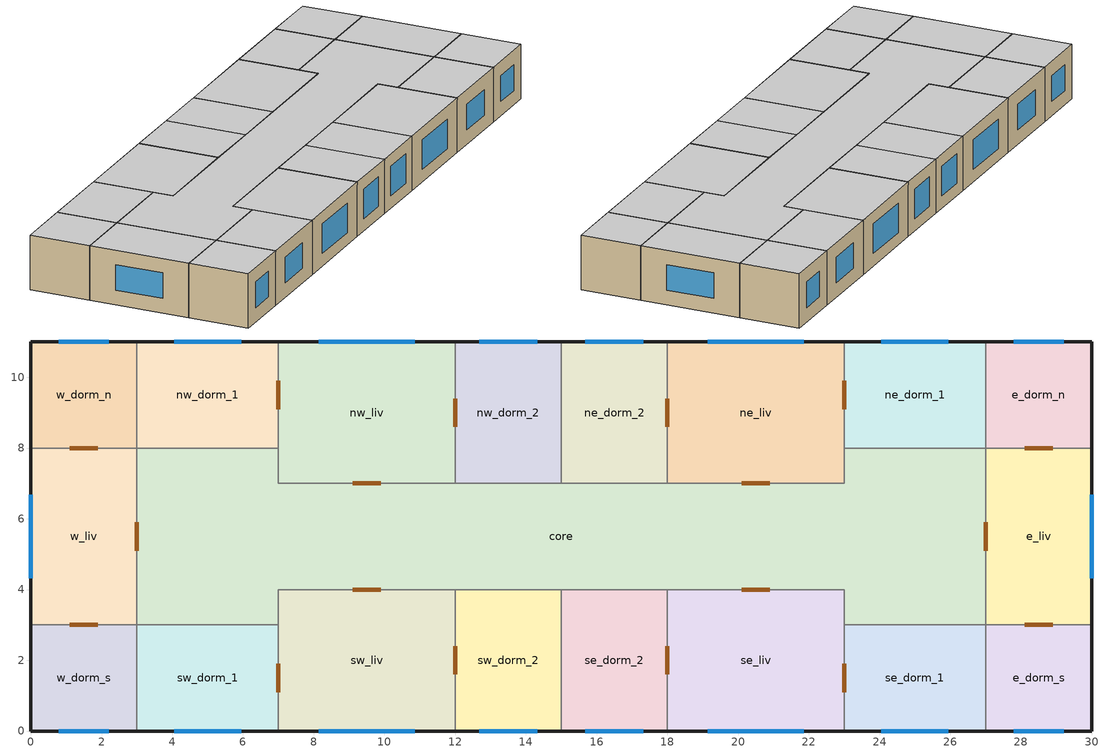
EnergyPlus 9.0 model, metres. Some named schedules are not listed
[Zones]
e_dorm_n
 floor adiabatic (floor): 30,11 30,8 27,8 27,11 z5.4
 wall outside (ext_wall): 30,8 30,11 27,11 z5.4:8.1
 wall to e_liv (int_wall): 27,8 30,8 z5.4:8.1
 wall to ne_dorm_1 (int_wall): 27,11 27,8 z5.4:8.1
 window (simple_window): 29.2,11 27.8,11 z6.12:7.39
 door inside (door_3cm): 28.1,8 28.9,8 z5.4:7.5
 ceiling adiabatic (ceiling): 27,11 27,8 30,8 30,11 z8.1
e_dorm_s
 floor adiabatic (floor): 30,3 30,0 27,0 27,3 z5.4
 wall outside (ext_wall): 27,0 30,0 30,3 z5.4:8.1
 wall to e_liv (int_wall): 30,3 27,3 z5.4:8.1
 wall to se_dorm_1 (int_wall): 27,3 27,0 z5.4:8.1
 window (simple_window): 27.8,0 29.2,0 z6.12:7.39
 door inside (door_3cm): 28.9,3 28.1,3 z5.4:7.5
 ceiling adiabatic (ceiling): 27,3 27,0 30,0 30,3 z8.1
e_liv
 floor adiabatic (floor): 30,8 30,3 27,3 27,8 z5.4
 wall outside (ext_wall): 30,3 30,8 z5.4:8.1
 wall to core (int_wall): 27,8 27,3 z5.4:8.1
 window (simple_window): 30,4.32 30,6.68 z6.12:7.39
 door inside (door_3cm): 27,5.9 27,5.1 z5.4:7.5
 ceiling adiabatic (ceiling): 27,8 27,3 30,3 30,8 z8.1
ne_dorm_1
 floor adiabatic (floor): 27,11 27,8 23,8 23,11 z5.4
 wall outside (ext_wall): 27,11 23,11 z5.4:8.1
 wall to core (int_wall): 23,8 27,8 z5.4:8.1
 wall to ne_liv (int_wall): 23,11 23,8 z5.4:8.1
 window (simple_window): 25.95,11 24.05,11 z6.12:7.39
 door inside (door_3cm): 23,9.9 23,9.1 z5.4:7.5
 ceiling adiabatic (ceiling): 23,11 23,8 27,8 27,11 z8.1
ne_dorm_2
 floor adiabatic (floor): 18,11 18,7 15,7 15,11 z5.4
 wall outside (ext_wall): 18,11 15,11 z5.4:8.1
 wall to ne_liv (int_wall): 18,7 18,11 z5.4:8.1
 wall to core (int_wall): 15,7 18,7 z5.4:8.1
 wall to nw_dorm_2 (int_wall): 15,11 15,7 z5.4:8.1
 window (simple_window): 17.32,11 15.69,11 z6.02:7.49
 door inside (door_3cm): 18,8.6 18,9.4 z5.4:7.5
 ceiling adiabatic (ceiling): 15,11 15,7 18,7 18,11 z8.1
ne_liv
 floor adiabatic (floor): 23,11 23,7 18,7 18,11 z5.4
 wall outside (ext_wall): 23,11 18,11 z5.4:8.1
 wall to core (int_wall): 18,7 23,7 23,8 z5.4:8.1
 window (simple_window): 21.86,11 19.14,11 z6.02:7.49
 door inside (door_3cm): 20.1,7 20.9,7 z5.4:7.5
 ceiling adiabatic (ceiling): 18,11 18,7 23,7 23,11 z8.1
nw_dorm_2
 floor adiabatic (floor): 15,11 15,7 12,7 12,11 z5.4
 wall outside (ext_wall): 15,11 12,11 z5.4:8.1
 wall to core (int_wall): 12,7 15,7 z5.4:8.1
 wall to nw_liv (int_wall): 12,11 12,7 z5.4:8.1
 window (simple_window): 14.31,11 12.69,11 z6.02:7.49
 door inside (door_3cm): 12,9.4 12,8.6 z5.4:7.5
 ceiling adiabatic (ceiling): 12,11 12,7 15,7 15,11 z8.1
nw_dorm_1
 floor adiabatic (floor): 7,11 7,8 3,8 3,11 z5.4
 wall outside (ext_wall): 7,11 3,11 z5.4:8.1
 wall to nw_liv (int_wall): 7,8 7,11 z5.4:8.1
 wall to core (int_wall): 3,8 7,8 z5.4:8.1
 wall to w_dorm_n (int_wall): 3,11 3,8 z5.4:8.1
 window (simple_window): 5.95,11 4.05,11 z6.12:7.39
 door inside (door_3cm): 7,9.1 7,9.9 z5.4:7.5
 ceiling adiabatic (ceiling): 3,11 3,8 7,8 7,11 z8.1
nw_liv
 floor adiabatic (floor): 12,11 12,7 7,7 7,11 z5.4
 wall outside (ext_wall): 12,11 7,11 z5.4:8.1
 wall to core (int_wall): 7,8 7,7 12,7 z5.4:8.1
 window (simple_window): 10.86,11 8.14,11 z6.02:7.49
 door inside (door_3cm): 9.1,7 9.9,7 z5.4:7.5
 ceiling adiabatic (ceiling): 7,11 7,7 12,7 12,11 z8.1
se_dorm_1
 floor adiabatic (floor): 27,3 27,0 23,0 23,3 z5.4
 wall outside (ext_wall): 23,0 27,0 z5.4:8.1
 wall to core (int_wall): 27,3 23,3 z5.4:8.1
 wall to se_liv (int_wall): 23,3 23,0 z5.4:8.1
 window (simple_window): 24.05,0 25.95,0 z6.12:7.39
 door inside (door_3cm): 23,1.9 23,1.1 z5.4:7.5
 ceiling adiabatic (ceiling): 23,3 23,0 27,0 27,3 z8.1
se_dorm_2
 floor adiabatic (floor): 18,4 18,0 15,0 15,4 z5.4
 wall outside (ext_wall): 15,0 18,0 z5.4:8.1
 wall to se_liv (int_wall): 18,0 18,4 z5.4:8.1
 wall to core (int_wall): 18,4 15,4 z5.4:8.1
 wall to sw_dorm_2 (int_wall): 15,4 15,0 z5.4:8.1
 window (simple_window): 15.69,0 17.32,0 z6.02:7.49
 door inside (door_3cm): 18,1.6 18,2.4 z5.4:7.5
 ceiling adiabatic (ceiling): 15,4 15,0 18,0 18,4 z8.1
se_liv
 floor adiabatic (floor): 23,4 23,0 18,0 18,4 z5.4
 wall outside (ext_wall): 18,0 23,0 z5.4:8.1
 wall to core (int_wall): 23,3 23,4 18,4 z5.4:8.1
 window (simple_window): 19.14,0 21.86,0 z6.02:7.49
 door inside (door_3cm): 20.9,4 20.1,4 z5.4:7.5
 ceiling adiabatic (ceiling): 18,4 18,0 23,0 23,4 z8.1
sw_dorm_2
 floor adiabatic (floor): 15,4 15,0 12,0 12,4 z5.4
 wall outside (ext_wall): 12,0 15,0 z5.4:8.1
 wall to core (int_wall): 15,4 12,4 z5.4:8.1
 wall to sw_liv (int_wall): 12,4 12,0 z5.4:8.1
 window (simple_window): 12.69,0 14.31,0 z6.02:7.49
 door inside (door_3cm): 12,2.4 12,1.6 z5.4:7.5
 ceiling adiabatic (ceiling): 12,4 12,0 15,0 15,4 z8.1
sw_dorm_1
 floor adiabatic (floor): 7,3 7,0 3,0 3,3 z5.4
 wall outside (ext_wall): 3,0 7,0 z5.4:8.1
 wall to sw_liv (int_wall): 7,0 7,3 z5.4:8.1
 wall to core (int_wall): 7,3 3,3 z5.4:8.1
 wall to w_dorm_s (int_wall): 3,3 3,0 z5.4:8.1
 window (simple_window): 4.05,0 5.95,0 z6.12:7.39
 door inside (door_3cm): 7,1.1 7,1.9 z5.4:7.5
 ceiling adiabatic (ceiling): 3,3 3,0 7,0 7,3 z8.1
sw_liv
 floor adiabatic (floor): 12,4 12,0 7,0 7,4 z5.4
 wall outside (ext_wall): 7,0 12,0 z5.4:8.1
 wall to core (int_wall): 12,4 7,4 7,3 z5.4:8.1
 window (simple_window): 8.14,0 10.86,0 z6.02:7.49
 door inside (door_3cm): 9.9,4 9.1,4 z5.4:7.5
 ceiling adiabatic (ceiling): 7,4 7,0 12,0 12,4 z8.1
w_dorm_n
 floor adiabatic (floor): 3,11 3,8 0,8 0,11 z5.4
 wall outside (ext_wall): 3,11 0,11 0,8 z5.4:8.1
 wall to w_liv (int_wall): 0,8 3,8 z5.4:8.1
 window (simple_window): 2.21,11 0.8,11 z6.12:7.39
 door inside (door_3cm): 1.1,8 1.9,8 z5.4:7.5
 ceiling adiabatic (ceiling): 0,11 0,8 3,8 3,11 z8.1
w_dorm_s
 floor adiabatic (floor): 3,3 3,0 0,0 0,3 z5.4
 wall outside (ext_wall): 0,3 0,0 3,0 z5.4:8.1
 wall to w_liv (int_wall): 3,3 0,3 z5.4:8.1
 window (simple_window): 0.8,0 2.21,0 z6.12:7.39
 door inside (door_3cm): 1.9,3 1.1,3 z5.4:7.5
 ceiling adiabatic (ceiling): 0,3 0,0 3,0 3,3 z8.1
w_liv
 floor adiabatic (floor): 3,8 3,3 0,3 0,8 z5.4
 wall outside (ext_wall): 0,8 0,3 z5.4:8.1
 wall to core (int_wall): 3,3 3,8 z5.4:8.1
 window (simple_window): 0,6.68 0,4.32 z6.12:7.39
 door inside (door_3cm): 3,5.1 3,5.9 z5.4:7.5
 ceiling adiabatic (ceiling): 0,8 0,3 3,3 3,8 z8.1
core
 floor adiabatic (floor): 27,8 27,3 23,3 23,4 7,4 7,3 3,3 3,8 7,8 7,7 23,7 23,8 z5.4
 ceiling adiabatic (ceiling): 3,8 3,3 7,3 7,4 23,4 23,3 27,3 27,8 23,8 23,7 7,7 7,8 z8.1
[Building]
1_storey: Loads convergence tolerance value=0.04; Maximum number of warmup days=25; Minimum number of warmup days=6; North axis=0; Solar distribution=FullInteriorAndExteriorWithReflections; Temperature convergence tolerance value=0.4; Terrain=City
[Construction]
ceiling: piso_ceramico, contrapiso, concreto_5cm, impermeabilizacao
ext_wall: placa_cimenticia, la_vidro_5cm, gesso
floor: impermeabilizacao, concreto_5cm, contrapiso, piso_ceramico
int_wall: gesso, la_vidro_5cm, gesso
door_3cm: porta_mad_int_3cm
simple_window: vid_0.87
[Material] Thermal absorptance=0.9
Name | Conductivity | Density | Roughness | Solar absorptance | Specific heat | Thickness | Visible absorptance
concreto_5cm | 1.75 | 2200 | MediumRough | 0.7 | 1000 | 0.05 | 0.7
contrapiso | 1.15 | 2000 | MediumRough | 0.7 | 1000 | 0.02 | 0.7
impermeabilizacao | 0.23 | 1000 | Smooth | 0.7 | 920 | 0.0001 | 0.7
piso_ceramico | 1.05 | 2000 | Smooth | 0.7 | 920 | 0.0075 | 0.7
porta_mad_int_3cm | 0.15 | 650 | MediumSmooth | 0.5 | 2300 | 0.03 | 0.5
placa_cimenticia | 1.15 | 2000 | MediumSmooth | 0.5 | 1000 | 0.01 | 0.5
gesso | 0.35 | 900 | Smooth | 0.5 | 870 | 0.0125 | 0.5
[Material:NoMass]
la_vidro_5cm: Roughness=Smooth; Thermal resistance=1.25; Thermal absorptance=0.9; Solar absorptance=0.7; Visible absorptance=0.7
[WindowMaterial:SimpleGlazingSystem]
vid_0.87: Solar heat gain coefficient=0.87; U factor=5.7
[Zone] Multiplier=1
e_dorm_n; e_dorm_s; e_liv; ne_dorm_1; ne_dorm_2; ne_liv; nw_dorm_2; nw_dorm_1; nw_liv; se_dorm_1; se_dorm_2; se_liv; sw_dorm_2; sw_dorm_1; sw_liv; w_dorm_n; w_dorm_s; w_liv; core; core.1
[AirflowNetwork:MultiZone:Component:DetailedOpening] Discharge coefficient for opening factor 1=0.001; Discharge coefficient for opening factor 2=0.65; Extra crack length or height of pivoting axis=0; Height factor for opening factor 1=1; Height factor for opening factor 2=1; Number of sets of opening factor data=2; Opening factor 1=0; Opening factor 2=1; Start height factor for opening factor 1=0; Start height factor for opening factor 2=0; Type of rectangular large vertical opening lvo=NonPivoted; Width factor for opening factor 1=0
Name | Air mass flow coefficient when opening is closed | Air mass flow exponent when opening is closed | Width factor for opening factor 2
window_opening | 0.0003 | 0.63 | 0.45
door_opening | 0.0024 | 0.59 | 1
[AirflowNetwork:MultiZone:Surface] Window door opening factor or crack factor=1
Name | Leakage component | Surface | Ventilation control mode | Ventilation control zone temperature setpoint schedule | Venting availability schedule
afn_w_liv_window_w | window_opening | w_liv_window_w | Temperature | sch_window_behav | sch_afn_liv
afn_w_dorm_s_window_s | window_opening | w_dorm_s_window_s | Temperature | sch_window_behav | sch_afn_dorm
afn_w_dorm_n_window_n | window_opening | w_dorm_n_window_n | Temperature | sch_window_behav | sch_afn_dorm
afn_sw_liv_window_s | window_opening | sw_liv_window_s | Temperature | sch_window_behav | sch_afn_liv
afn_sw_dorm_1_window_s | window_opening | sw_dorm_1_window_s | Temperature | sch_window_behav | sch_afn_dorm
afn_sw_dorm_2_window_s | window_opening | sw_dorm_2_window_s | Temperature | sch_window_behav | sch_afn_dorm
afn_e_liv_window_e | window_opening | e_liv_window_e | Temperature | sch_window_behav | sch_afn_liv
afn_e_dorm_n_window_n | window_opening | e_dorm_n_window_n | Temperature | sch_window_behav | sch_afn_dorm
afn_e_dorm_s_window_s | window_opening | e_dorm_s_window_s | Temperature | sch_window_behav | sch_afn_dorm
afn_se_liv_window_s | window_opening | se_liv_window_s | Temperature | sch_window_behav | sch_afn_liv
afn_se_dorm_2_window_s | window_opening | se_dorm_2_window_s | Temperature | sch_window_behav | sch_afn_dorm
afn_se_dorm_1_window_s | window_opening | se_dorm_1_window_s | Temperature | sch_window_behav | sch_afn_dorm
afn_ne_liv_window_n | window_opening | ne_liv_window_n | Temperature | sch_window_behav | sch_afn_liv
afn_ne_dorm_1_window_n | window_opening | ne_dorm_1_window_n | Temperature | sch_window_behav | sch_afn_dorm
afn_ne_dorm_2_window_n | window_opening | ne_dorm_2_window_n | Temperature | sch_window_behav | sch_afn_dorm
afn_nw_liv_window_n | window_opening | nw_liv_window_n | Temperature | sch_window_behav | sch_afn_liv
afn_nw_dorm_2_window_n | window_opening | nw_dorm_2_window_n | Temperature | sch_window_behav | sch_afn_dorm
afn_nw_dorm_1_window_n | window_opening | nw_dorm_1_window_n | Temperature | sch_window_behav | sch_afn_dorm
afn_sw_liv_door_w | door_opening | sw_liv_door_w | Constant
afn_sw_liv_door_e | door_opening | sw_liv_door_e | Constant
afn_se_liv_door_w | door_opening | se_liv_door_w | Constant
afn_se_liv_door_e | door_opening | se_liv_door_e | Constant
afn_e_liv_door_s | door_opening | e_liv_door_s | Constant
afn_e_liv_door_n | door_opening | e_liv_door_n | Constant
afn_ne_liv_door_e | door_opening | ne_liv_door_e | Constant
afn_ne_liv_door_w | door_opening | ne_liv_door_w | Constant
afn_nw_liv_door_e | door_opening | nw_liv_door_e | Constant
afn_nw_liv_door_w | door_opening | nw_liv_door_w | Constant
afn_w_liv_door_n | door_opening | w_liv_door_n | Constant
afn_w_liv_door_s | door_opening | w_liv_door_s | Constant
afn_core_door_s1 | door_opening | core_door_s1 | NoVent
afn_core_door_s2 | door_opening | core_door_s2 | NoVent
afn_core_door_e | door_opening | core_door_e | NoVent
afn_core_door_n1 | door_opening | core_door_n1 | NoVent
afn_core_door_n2 | door_opening | core_door_n2 | NoVent
afn_core_door_w | door_opening | core_door_w | NoVent
[AirflowNetwork:MultiZone:Zone]
Name | Zone
afn_w_liv | w_liv
afn_w_dorm_s | w_dorm_s
afn_w_dorm_n | w_dorm_n
afn_sw_liv | sw_liv
afn_sw_dorm_1 | sw_dorm_1
afn_sw_dorm_2 | sw_dorm_2
afn_e_liv | e_liv
afn_e_dorm_n | e_dorm_n
afn_e_dorm_s | e_dorm_s
afn_se_liv | se_liv
afn_se_dorm_2 | se_dorm_2
afn_se_dorm_1 | se_dorm_1
afn_ne_liv | ne_liv
afn_ne_dorm_1 | ne_dorm_1
afn_ne_dorm_2 | ne_dorm_2
afn_nw_liv | nw_liv
afn_nw_dorm_2 | nw_dorm_2
afn_nw_dorm_1 | nw_dorm_1
afn_core | core
[AirflowNetwork:SimulationControl]
afn_control: Absolute airflow convergence tolerance=1e-06; Airflownetwork control=MultizoneWithoutDistribution; Azimuth angle of long axis of building=90; Building type=LowRise; Convergence acceleration limit=-0.5; Height selection for local wind pressure calculation=OpeningHeight; Initialization type=LinearInitializationMethod; Maximum number of iterations=500; Ratio of building width along short axis to width along long axis=0.5; Relative airflow convergence tolerance=0.0001; Wind pressure coefficient type=SurfaceAverageCalculation
